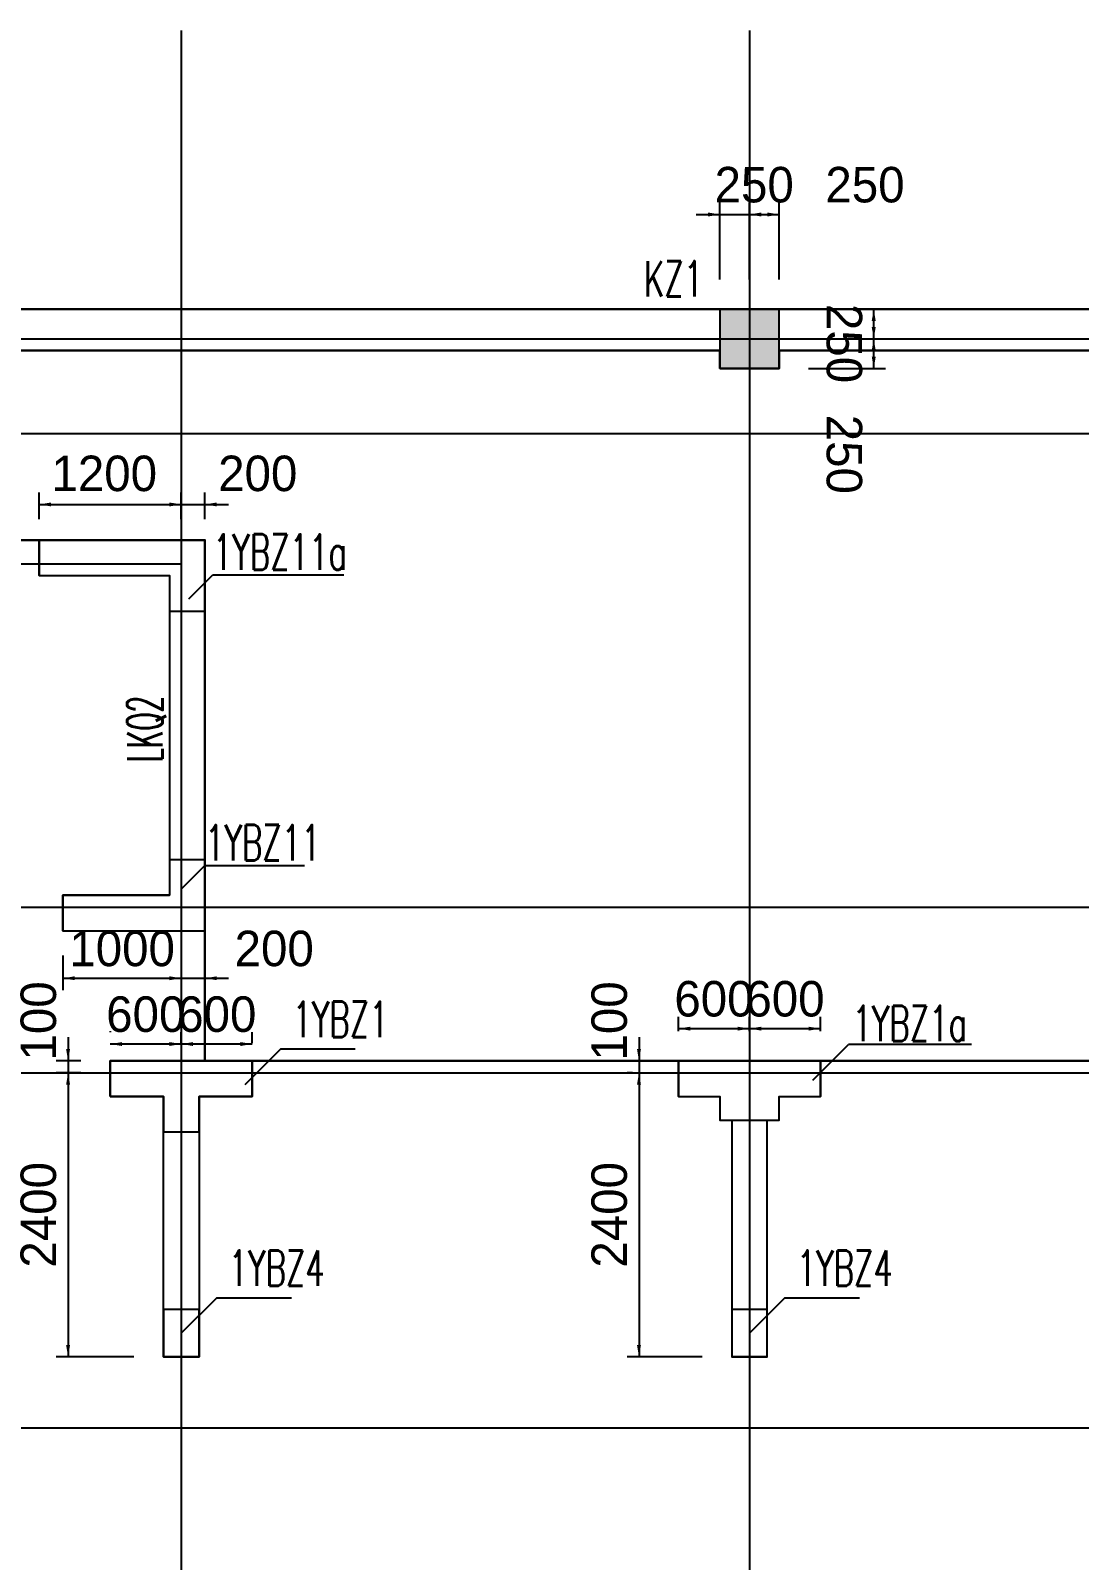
# Model space of a CAD drawing. Extents: x 19107 to 699106, y -67310 to 245688.
# Drawn here: x 612435 to 621296, y 221119 to 234041 of the extents above; entities that cross this region are included whole.
import ezdxf

# ---------------------------------------------------------------- set-up
doc = ezdxf.new("R2010")
doc.units = 0
doc.header["$LTSCALE"] = 100
doc.header["$MEASUREMENT"] = 0
for name, color, linetype in [('b边缘构件', 235, 'Continuous'), ('DIM', 3, 'Continuous'), ('DOTE', 253, 'Continuous'), ('HATCH', 254, 'Continuous'), ('Q-TEXT', 2, 'Continuous'), ('THIN', 7, 'Continuous'), ('wall-主楼', 2, 'Continuous'), ('小尺寸', 4, 'Continuous')]:
    doc.layers.add(name, color=color, linetype=linetype)
doc.layers.add('Select Column Frame Line', color=7, linetype='Continuous', lineweight=0)
doc.layers.add('Select Column Frame Position', color=7, linetype='Continuous', lineweight=0)
doc.styles.get("Standard").update_dxf_attribs({"font": 'standard'})
doc.styles.add('汉字', font='汉字')
doc.dimstyles.get("Standard").update_dxf_attribs({"dimtxt": 300, "dimasz": 100, "dimexe": 100, "dimexo": 250, "dimgap": 100, "dimtad": 0, "dimtoh": 1, "dimdec": 0, "dimdsep": 46, "dimcen": 0.09, "dimclrt": 7, "dimadec": 0, "dimazin": 0, "dimtfac": 1, "dimtdec": 4, "dimtofl": 0, "dimtmove": 0, "dimatfit": 3, "dimfxl": 1, "dimtolj": 1, "dimtzin": 0, "dimarcsym": 0})

# ---------------------------------------------------------------- blocks, each defined once
blk = doc.blocks.new('*D3579')
at = {"layer": '小尺寸', "color": 0, "linetype": 'ByBlock', "lineweight": -2}
for p, q in [((612508, 229914), (612508, 230139)), ((612508, 230039), (613708, 230039)), ((613708, 229914), (613708, 230139))]:
    blk.add_line(p, q, dxfattribs=at)
for points in [[(612508, 230039), (612608, 230055), (612608, 230022)], [(613708, 230039), (613608, 230022), (613608, 230055)]]:
    blk.add_solid(points, dxfattribs=at)
at = {"layer": '小尺寸', "color": 7, "linetype": 'Continuous', "lineweight": -2, "insert": (613057, 230299), "char_height": 300, "width": 690, "attachment_point": 5, "style": '汉字'}
blk.add_mtext('1200', dxfattribs=at)
blk = doc.blocks.new('*D3918')
at = {"layer": '小尺寸', "color": 0, "linetype": 'ByBlock', "lineweight": -2}
for p, q in [((613508, 230039), (614108, 230039)), ((613708, 229914), (613708, 230139)), ((613908, 229914), (613908, 230139))]:
    blk.add_line(p, q, dxfattribs=at)
for points in [[(613708, 230039), (613608, 230022), (613608, 230055)], [(613908, 230039), (614008, 230055), (614008, 230022)]]:
    blk.add_solid(points, dxfattribs=at)
at = {"layer": '小尺寸', "color": 7, "linetype": 'Continuous', "lineweight": -2, "insert": (614354, 230299), "char_height": 300, "width": 566.67, "attachment_point": 5, "style": '汉字'}
blk.add_mtext('200', dxfattribs=at)
blk = doc.blocks.new('*D1955')
at = {"layer": '小尺寸', "color": 0, "linetype": 'ByBlock', "lineweight": -2}
for p, q in [((612708, 226229), (612708, 225936)), ((613708, 226229), (613708, 225936)), ((612708, 226036), (613708, 226036))]:
    blk.add_line(p, q, dxfattribs=at)
for points in [[(612708, 226036), (612808, 226053), (612808, 226020)], [(613708, 226036), (613608, 226020), (613608, 226053)]]:
    blk.add_solid(points, dxfattribs=at)
at = {"layer": '小尺寸', "color": 7, "linetype": 'Continuous', "lineweight": -2, "insert": (613208, 226286), "char_height": 300, "width": 690, "attachment_point": 5, "style": '汉字'}
blk.add_mtext('1000', dxfattribs=at)
blk = doc.blocks.new('*D2279')
at = {"layer": '小尺寸', "color": 0, "linetype": 'ByBlock', "lineweight": -2}
for p, q in [((613708, 226229), (613708, 225936)), ((613908, 226229), (613908, 225936)), ((613508, 226036), (614108, 226036))]:
    blk.add_line(p, q, dxfattribs=at)
for points in [[(613708, 226036), (613608, 226020), (613608, 226053)], [(613908, 226036), (614008, 226053), (614008, 226020)]]:
    blk.add_solid(points, dxfattribs=at)
at = {"layer": '小尺寸', "color": 7, "linetype": 'Continuous', "lineweight": -2, "insert": (614493, 226286), "char_height": 300, "width": 566.67, "attachment_point": 5, "style": '汉字'}
blk.add_mtext('200', dxfattribs=at)
blk = doc.blocks.new('*D2918')
at = {"layer": '小尺寸', "color": 0, "linetype": 'ByBlock', "lineweight": -2}
for p, q in [((617908, 225588), (617908, 225711)), ((618508, 225588), (618508, 225711)), ((617908, 225611), (618508, 225611))]:
    blk.add_line(p, q, dxfattribs=at)
for points in [[(617908, 225611), (618008, 225627), (618008, 225594)], [(618508, 225611), (618408, 225594), (618408, 225627)]]:
    blk.add_solid(points, dxfattribs=at)
at = {"layer": '小尺寸', "color": 7, "linetype": 'Continuous', "lineweight": -2, "insert": (618208, 225861), "char_height": 300, "width": 556.67, "attachment_point": 5, "style": '汉字'}
blk.add_mtext('600', dxfattribs=at)
blk = doc.blocks.new('*D623')
at = {"layer": '小尺寸', "color": 0, "linetype": 'ByBlock', "lineweight": -2}
for p, q in [((618508, 225588), (618508, 225711)), ((619108, 225588), (619108, 225711)), ((618508, 225611), (619108, 225611))]:
    blk.add_line(p, q, dxfattribs=at)
for points in [[(618508, 225611), (618608, 225627), (618608, 225594)], [(619108, 225611), (619008, 225594), (619008, 225627)]]:
    blk.add_solid(points, dxfattribs=at)
at = {"layer": '小尺寸', "color": 7, "linetype": 'Continuous', "lineweight": -2, "insert": (618808, 225861), "char_height": 300, "width": 556.67, "attachment_point": 5, "style": '汉字'}
blk.add_mtext('600', dxfattribs=at)
blk = doc.blocks.new('*D958')
at = {"layer": '小尺寸', "color": 0, "linetype": 'ByBlock', "lineweight": -2}
for p, q in [((617575, 225538), (617575, 225038)), ((617658, 225338), (617475, 225338)), ((617519, 225238), (617475, 225238))]:
    blk.add_line(p, q, dxfattribs=at)
for points in [[(617575, 225338), (617558, 225438), (617591, 225438)], [(617575, 225238), (617591, 225138), (617558, 225138)]]:
    blk.add_solid(points, dxfattribs=at)
at = {"layer": '小尺寸', "color": 7, "linetype": 'Continuous', "lineweight": -2, "insert": (617325, 225676), "char_height": 300, "width": 476.67, "attachment_point": 5, "rotation": 90, "style": '汉字'}
blk.add_mtext('100', dxfattribs=at)
blk = doc.blocks.new('*D1294')
at = {"layer": '小尺寸', "color": 0, "linetype": 'ByBlock', "lineweight": -2}
for p, q in [((617519, 225238), (617475, 225238)), ((617575, 225238), (617575, 222838)), ((618108, 222838), (617475, 222838))]:
    blk.add_line(p, q, dxfattribs=at)
for points in [[(617575, 225238), (617591, 225138), (617558, 225138)], [(617575, 222838), (617558, 222938), (617591, 222938)]]:
    blk.add_solid(points, dxfattribs=at)
at = {"layer": '小尺寸', "color": 7, "linetype": 'Continuous', "lineweight": -2, "insert": (617325, 224038), "char_height": 300, "width": 785, "attachment_point": 5, "rotation": 90, "style": '汉字'}
blk.add_mtext('2400', dxfattribs=at)
blk = doc.blocks.new('*D3191')
at = {"layer": '小尺寸', "color": 0, "linetype": 'ByBlock', "lineweight": -2}
for p, q in [((613108, 225588), (613108, 225581)), ((613708, 225488), (613708, 225581)), ((613108, 225481), (613708, 225481))]:
    blk.add_line(p, q, dxfattribs=at)
for points in [[(613108, 225481), (613208, 225497), (613208, 225464)], [(613708, 225481), (613608, 225464), (613608, 225497)]]:
    blk.add_solid(points, dxfattribs=at)
at = {"layer": '小尺寸', "color": 7, "linetype": 'Continuous', "lineweight": -2, "insert": (613408, 225731), "char_height": 300, "width": 556.67, "attachment_point": 5, "style": '汉字'}
blk.add_mtext('600', dxfattribs=at)
blk = doc.blocks.new('*D3515')
at = {"layer": '小尺寸', "color": 0, "linetype": 'ByBlock', "lineweight": -2}
for p, q in [((613708, 225488), (613708, 225581)), ((614308, 225488), (614308, 225581)), ((613708, 225481), (614308, 225481))]:
    blk.add_line(p, q, dxfattribs=at)
for points in [[(613708, 225481), (613808, 225497), (613808, 225464)], [(614308, 225481), (614208, 225464), (614208, 225497)]]:
    blk.add_solid(points, dxfattribs=at)
at = {"layer": '小尺寸', "color": 7, "linetype": 'Continuous', "lineweight": -2, "insert": (614008, 225731), "char_height": 300, "width": 556.67, "attachment_point": 5, "style": '汉字'}
blk.add_mtext('600', dxfattribs=at)
blk = doc.blocks.new('*D3856')
at = {"layer": '小尺寸', "color": 0, "linetype": 'ByBlock', "lineweight": -2}
for p, q in [((612752, 225538), (612752, 225038)), ((612858, 225338), (612652, 225338)), ((612858, 225238), (612652, 225238))]:
    blk.add_line(p, q, dxfattribs=at)
for points in [[(612752, 225338), (612735, 225438), (612768, 225438)], [(612752, 225238), (612768, 225138), (612735, 225138)]]:
    blk.add_solid(points, dxfattribs=at)
at = {"layer": '小尺寸', "color": 7, "linetype": 'Continuous', "lineweight": -2, "insert": (612502, 225676), "char_height": 300, "width": 476.67, "attachment_point": 5, "rotation": 90, "style": '汉字'}
blk.add_mtext('100', dxfattribs=at)
blk = doc.blocks.new('*D4187')
at = {"layer": '小尺寸', "color": 0, "linetype": 'ByBlock', "lineweight": -2}
for p, q in [((612858, 225238), (612652, 225238)), ((612752, 225238), (612752, 222838)), ((613308, 222838), (612652, 222838))]:
    blk.add_line(p, q, dxfattribs=at)
for points in [[(612752, 225238), (612768, 225138), (612735, 225138)], [(612752, 222838), (612735, 222938), (612768, 222938)]]:
    blk.add_solid(points, dxfattribs=at)
at = {"layer": '小尺寸', "color": 7, "linetype": 'Continuous', "lineweight": -2, "insert": (612502, 224038), "char_height": 300, "width": 785, "attachment_point": 5, "rotation": 90, "style": '汉字'}
blk.add_mtext('2400', dxfattribs=at)
blk = doc.blocks.new('*D2802')
at = {"layer": 'DIM', "color": 0, "linetype": 'ByBlock', "lineweight": -2}
for p, q in [((618058, 232488), (618708, 232488)), ((618258, 231938), (618258, 232588)), ((618508, 231938), (618508, 232588))]:
    blk.add_line(p, q, dxfattribs=at)
for points in [[(618258, 232488), (618158, 232471), (618158, 232505)], [(618508, 232488), (618608, 232505), (618608, 232471)]]:
    blk.add_solid(points, dxfattribs=at)
at = {"layer": 'DIM', "color": 7, "linetype": 'Continuous', "lineweight": -2, "insert": (618548, 232738), "char_height": 300, "width": 566.67, "attachment_point": 5, "style": '汉字'}
blk.add_mtext('250', dxfattribs=at)
blk = doc.blocks.new('*D3163')
at = {"layer": 'DIM', "color": 0, "linetype": 'ByBlock', "lineweight": -2}
for p, q in [((618508, 231938), (618508, 232588)), ((618508, 232488), (618758, 232488)), ((618758, 231938), (618758, 232588))]:
    blk.add_line(p, q, dxfattribs=at)
for points in [[(618508, 232488), (618608, 232505), (618608, 232471)], [(618758, 232488), (618658, 232471), (618658, 232505)]]:
    blk.add_solid(points, dxfattribs=at)
at = {"layer": 'DIM', "color": 7, "linetype": 'Continuous', "lineweight": -2, "insert": (619484, 232738), "char_height": 300, "width": 566.67, "attachment_point": 5, "style": '汉字'}
blk.add_mtext('250', dxfattribs=at)
blk = doc.blocks.new('*D853')
at = {"layer": 'DIM', "color": 0, "linetype": 'ByBlock', "lineweight": -2}
for p, q in [((619008, 231438), (619658, 231438)), ((619558, 231188), (619558, 231438)), ((619008, 231188), (619658, 231188))]:
    blk.add_line(p, q, dxfattribs=at)
for points in [[(619558, 231438), (619575, 231338), (619541, 231338)], [(619558, 231188), (619541, 231288), (619575, 231288)]]:
    blk.add_solid(points, dxfattribs=at)
at = {"layer": 'DIM', "color": 7, "linetype": 'Continuous', "lineweight": -2, "insert": (619308, 230462), "char_height": 300, "width": 566.67, "attachment_point": 5, "rotation": 270, "style": '汉字'}
blk.add_mtext('250', dxfattribs=at)
blk = doc.blocks.new('*D1216')
at = {"layer": 'DIM', "color": 0, "linetype": 'ByBlock', "lineweight": -2}
for p, q in [((619008, 231688), (619658, 231688)), ((619558, 231438), (619558, 231688)), ((619008, 231438), (619658, 231438))]:
    blk.add_line(p, q, dxfattribs=at)
for points in [[(619558, 231688), (619575, 231588), (619541, 231588)], [(619558, 231438), (619541, 231538), (619575, 231538)]]:
    blk.add_solid(points, dxfattribs=at)
at = {"layer": 'DIM', "color": 7, "linetype": 'Continuous', "lineweight": -2, "insert": (619308, 231398), "char_height": 300, "width": 566.67, "attachment_point": 5, "rotation": 270, "style": '汉字'}
blk.add_mtext('250', dxfattribs=at)

msp = doc.modelspace()

# ---------------------------------------------------------------- hatches: boundary and pattern name
at = {"layer": 'HATCH'}
msp.add_hatch(color=256, dxfattribs=at).paths.add_polyline_path([(618258.1, 231187.9), (618758.1, 231187.9), (618758.1, 231687.9), (618258.1, 231687.9)], flags=0)

# ---------------------------------------------------------------- linework, layer by layer
at = {"color": 6, "lineweight": 30}
for points in [[(476181.3, 232428.8), (494258.1, 233154.4), (494258.1, 231537.9), (540808.1, 231537.9), (540808.1, 232387.9), (590208.1, 232387.9), (590208.1, 232187.9), (593108.1, 232187.9), (593108.1, 230737.9), (608058.1, 230737.9), (608058.1, 231687.9), (648158.1, 231687.9), (648158.1, 230737.9), (657058.1, 230737.9), (657158.1, 196187.9), (658248.2, 196187.9), (663075.9, 83077.9), (659946, 47787.8), (654318.1, 48286.9), (653832.2, 42808.4), (496133.5, 56794.9), (482757.4, 68610.1), (476181.3, 232428.8)], [(631456.8, 231337.9), (631456.8, 231687.9), (611108.1, 231687.9), (611108.1, 231337.9), (612693.4, 231337.9), (613458.1, 231337.9), (613708.1, 231337.9), (614953, 231337.9), (618258.1, 231337.9), (618258.1, 231187.9), (618758.1, 231187.9), (618758.1, 231337.9), (623058.1, 231337.9), (623058.1, 231187.9), (623558.1, 231187.9), (623558.1, 231337.9), (631458.1, 231337.9)]]:
    msp.add_lwpolyline(points, dxfattribs=at)
at = {"color": 1, "lineweight": 30}
msp.add_lwpolyline([(652208.1, 230737.9), (648158.1, 230737.9), (648158.1, 231687.9), (645108.1, 231687.9), (645108.1, 229737.9), (642408.1, 229737.9), (642408.1, 225337.9), (631758.1, 225337.9), (631758.1, 229237.9), (624358.1, 229237.9), (624358.1, 226837.9), (623608.1, 226837.9), (623608.1, 225337.9), (613908.1, 225337.9), (613908.1, 229737.9), (611108.1, 229737.9), (611108.1, 231687.9), (608058.1, 231687.9), (608058.1, 230737.9), (604008.1, 230737.9)], dxfattribs=at)
at = {"layer": 'b边缘构件'}
for points in [[(612508.1, 229737.9), (613908.1, 229737.9)], [(612508.1, 229437.9), (612508.1, 229737.9)], [(612508.1, 229437.9), (613608.1, 229437.9)], [(612708.1, 226737.9), (613608.1, 226737.9)], [(612708.1, 226437.9), (612708.1, 226737.9)], [(612708.1, 226437.9), (613908.1, 226437.9)], [(613858.1, 225337.9), (614308.1, 225337.9)], [(614308.1, 225337.9), (614308.1, 225037.9)], [(617908.1, 225337.9), (618658.1, 225337.9)], [(617908.1, 225037.9), (617908.1, 225337.9)], [(618658.1, 225337.9), (619108.1, 225337.9)], [(619108.1, 225337.9), (619108.1, 225037.9)], [(613858.1, 225037.9), (614308.1, 225037.9)], [(617908.1, 225037.9), (618258.1, 225037.9)], [(618758.1, 225037.9), (619108.1, 225037.9)], [(613858.1, 222837.9), (613558.1, 222837.9)], [(618658.1, 222837.9), (618358.1, 222837.9)]]:
    msp.add_lwpolyline(points, dxfattribs=at)
at = {"layer": 'DOTE'}
for p, q in [((613708.1, 234041.4), (613708.1, 216247.2)), ((618508.1, 234041.4), (618508.1, 216247.2)), ((608308.1, 231437.9), (664810.3, 231437.9)), ((590108.1, 230637.9), (664810.3, 230637.9)), ((610908.1, 229537.9), (613708.1, 229537.9)), ((599084.7, 226637.9), (664768.6, 226637.9)), ((599084.7, 225237.9), (664768.6, 225237.9)), ((602058.1, 222237.9), (664768.6, 222237.9))]:
    msp.add_line(p, q, dxfattribs=at)
at = {"layer": 'Select Column Frame Line', "color": 200, "linetype": 'Continuous', "lineweight": -3}
for p, q in [((613771.3, 229241.8), (613971.3, 229441.8)), ((619044.6, 225176.7), (619344.6, 225476.7)), ((620383.4, 225476.7), (619344.6, 225476.7))]:
    msp.add_line(p, q, dxfattribs=at)
for points in [[(613708.1, 226787.9), (613908.1, 226987.9), (614748.1, 226987.9)], [(614247.7, 225139.5), (614547.7, 225439.5), (615177.7, 225439.5)], [(613708.1, 223037.9), (614008.1, 223337.9), (614638.1, 223337.9)], [(618508.1, 223037.9), (618808.1, 223337.9), (619438.1, 223337.9)]]:
    msp.add_lwpolyline(points, dxfattribs=at)
at = {"layer": 'Select Column Frame Position', "color": 7, "linetype": 'Continuous', "lineweight": -3}
msp.add_lwpolyline([(618258.1, 231187.9), (618758.1, 231187.9), (618758.1, 231687.9), (618258.1, 231687.9), (618258.1, 231187.9)], dxfattribs=at)
at = {"layer": 'Select Column Frame Position', "color": 235, "linetype": 'Continuous', "lineweight": -3}
for points in [[(612508.1, 229737.9), (612508.1, 229437.9), (613608.1, 229437.9), (613608.1, 229137.9), (613908.1, 229137.9), (613908.1, 229737.9), (612508.1, 229737.9)], [(612708.1, 226737.9), (612708.1, 226437.9), (613908.1, 226437.9), (613908.1, 227037.9), (613608.1, 227037.9), (613608.1, 226737.9), (612708.1, 226737.9)], [(613108.1, 225037.9), (613558.1, 225037.9), (613558.1, 224737.9), (613858.1, 224737.9), (613858.1, 225037.9), (614308.1, 225037.9), (614308.1, 225337.9), (613108.1, 225337.9), (613108.1, 225037.9)], [(617908.1, 225337.9), (617908.1, 225037.9), (618258.1, 225037.9), (618258.1, 224837.9), (618758.1, 224837.9), (618758.1, 225037.9), (619108.1, 225037.9), (619108.1, 225337.9), (617908.1, 225337.9)], [(613558.1, 223237.9), (613558.1, 222837.9), (613858.1, 222837.9), (613858.1, 223237.9), (613558.1, 223237.9)], [(618358.1, 223237.9), (618358.1, 222837.9), (618658.1, 222837.9), (618658.1, 223237.9), (618358.1, 223237.9)]]:
    msp.add_lwpolyline(points, dxfattribs=at)
at = {"layer": 'THIN', "color": 200}
msp.add_line((615080.3, 229441.8), (613971.3, 229441.8), dxfattribs=at)
at = {"layer": 'wall-主楼'}
for points in [[(613908.1, 226437.9), (613908.1, 229737.9), (612508.1, 229737.9), (612508.1, 229437.9), (613608.1, 229437.9), (613608.1, 226737.9), (612708.1, 226737.9), (612708.1, 226437.9)], [(613108.1, 225037.9), (613108.1, 225337.9), (614308.1, 225337.9), (614308.1, 225037.9), (613858.1, 225037.9), (613858.1, 222837.9), (613558.1, 222837.9), (613558.1, 225037.9)]]:
    msp.add_lwpolyline(points, close=True, dxfattribs=at)
msp.add_lwpolyline([(618358.1, 224837.9), (618358.1, 222837.9), (618658.1, 222837.9), (618658.1, 224837.9), (618758.1, 224837.9), (618758.1, 225037.9), (619108.1, 225037.9), (619108.1, 225337.9), (617908.1, 225337.9), (617908.1, 225037.9), (618258.1, 225037.9), (618258.1, 224837.9), (618358.1, 224837.9)], dxfattribs=at)

# ---------------------------------------------------------------- texts
at = {"color": 200, "linetype": 'Continuous', "lineweight": -3, "width": 0.7}
for s, p in [('KZ1', (617616.6, 231794)), ('1YBZ11a', (613975.4, 229487)), ('1YBZ11', (613909.4, 227031.6)), ('1YBZ1', (614647.7, 225539.5)), ('1YBZ1a', (619378.5, 225504.6)), ('1YBZ4', (614108.1, 223437.9)), ('1YBZ4', (618908.1, 223437.9))]:
    msp.add_text(s, height=300, dxfattribs=at).set_placement(p)
at = {"layer": 'Q-TEXT', "color": 3, "width": 0.6}
msp.add_text('LKQ2', height=300, rotation=90, dxfattribs=at).set_placement((613550.6, 227860.8))

# ---------------------------------------------------------------- dimensions: what is measured, and where the dimension line sits
at = {"layer": 'DIM', "color": 200}
for p1, p2, distance, picture, middle in [((618258.1, 231687.9), (618508.1, 231687.9), 800, '*D2802', (618040, 232737.9)), ((618508.1, 231687.9), (618758.1, 231687.9), 800, '*D3163', (618976.1, 232737.9)), ((618758.1, 231437.9), (618758.1, 231687.9), -800, '*D1216', (619308.1, 231906)), ((618758.1, 231187.9), (618758.1, 231437.9), -800, '*D853', (619308.1, 230969.9))]:
    dim = msp.add_aligned_dim(p1=p1, p2=p2, distance=distance, dimstyle='Standard', dxfattribs=at)
    dim.commit()
    dim.dimension.update_dxf_attribs({"geometry": picture, "text_midpoint": middle})
at = {"layer": '小尺寸'}
for base, p1, p2, picture, middle in [((613708.1, 230038.6), (612508.1, 229663.6), (613708.1, 229663.6), '*D3579', (613057.5, 230299.3)), ((613908.1, 230038.6), (613708.1, 229663.6), (613908.1, 229663.6), '*D3918', (613870.5, 230299.3)), ((613708.1, 226036.2), (612708.1, 226479.1), (613708.1, 226479.1), '*D1955', (613208.1, 226286.2)), ((613908.1, 226036.2), (613708.1, 226479.1), (613908.1, 226479.1), '*D2279', (614010, 226286.2)), ((618508.1, 225610.7), (617908.1, 225337.9), (618508.1, 225337.9), '*D2918', (618208.1, 225860.7)), ((619108.1, 225610.7), (618508.1, 225337.9), (619108.1, 225337.9), '*D623', (618808.1, 225860.7)), ((613708.1, 225480.7), (613108.1, 225337.9), (613708.1, 225237.9), '*D3191', (613408.1, 225730.7)), ((614308.1, 225480.7), (613708.1, 225237.9), (614308.1, 225237.9), '*D3515', (614008.1, 225730.7))]:
    dim = msp.add_linear_dim(base=base, p1=p1, p2=p2, dimstyle='Standard', dxfattribs=at)
    dim.commit()
    dim.dimension.update_dxf_attribs({"geometry": picture, "text_midpoint": middle})
for base, p1, p2, picture, middle in [((612751.5, 225237.9), (613108.1, 225337.9), (613108.1, 225237.9), '*D3856', (612501.5, 225287.9)), ((617574.6, 225237.9), (617908.1, 225337.9), (617769, 225237.9), '*D958', (617324.6, 225287.9)), ((612751.5, 222837.9), (613108.1, 225237.9), (613558.1, 222837.9), '*D4187', (612501.5, 224037.9)), ((617574.6, 222837.9), (617769, 225237.9), (618358.1, 222837.9), '*D1294', (617324.6, 224037.9))]:
    dim = msp.add_linear_dim(base=base, p1=p1, p2=p2, angle=90, dimstyle='Standard', dxfattribs=at)
    dim.commit()
    dim.dimension.update_dxf_attribs({"geometry": picture, "text_midpoint": middle})

doc.saveas('drawing.dxf')
